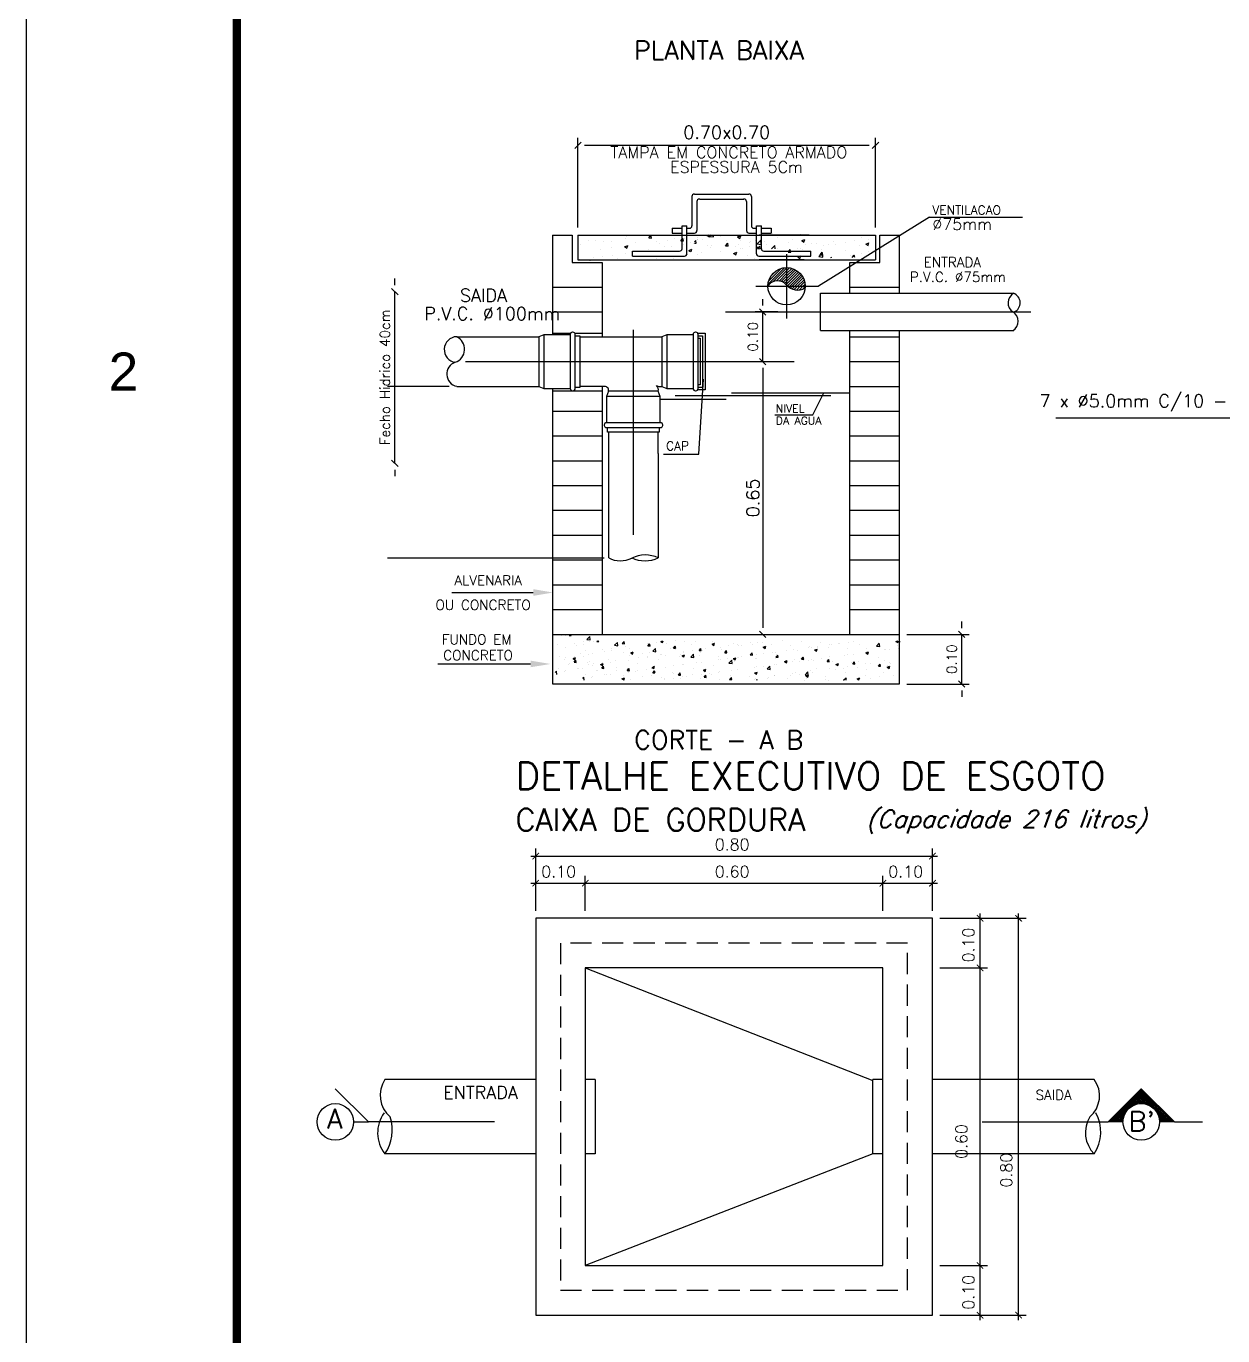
# Model space of a CAD drawing. Header units: millimetres. Extents: x 5512 to 5596, y 903 to 1082.
# Drawn here: x 5511.85 to 5526.05, y 936.43 to 951.96 of the extents above; entities that cross this region are included whole.
import ezdxf
from ezdxf.enums import TextEntityAlignment as Align

# ---------------------------------------------------------------- set-up
doc = ezdxf.new("R2010")
doc.units = ezdxf.units.MM
doc.linetypes.add('CENTER2', pattern=[28.575, 19.05, -3.175, 3.175, -3.175])
doc.linetypes.add('HIDDEN', pattern=[0.375, 0.25, -0.125])
for name, color, linetype in [('A-LAYOUT', 7, 'Continuous'), ('DETALLHES_CAIXAS', 6, 'Continuous'), ("PRANCHA - PROJETU'S", 7, 'Continuous'), ('TXT_1', 2, 'Continuous'), ('TXT_2', 6, 'Continuous')]:
    doc.layers.add(name, color=color, linetype=linetype)
doc.styles.add('ADITIVOCAD', font='ROMANS.shx')
doc.styles.add('ARIAL', font='arial.ttf', dxfattribs={"height": 2})
doc.styles.add('ROMANS', font='romans__.ttf', dxfattribs={"height": 0.1})

# ---------------------------------------------------------------- blocks, each defined once
blk = doc.blocks.new('ADFSGASDFG')
at = {"layer": "PRANCHA - PROJETU'S", "color": 1}
blk.add_line((276.578, 107.346), (276.578, 47.946), dxfattribs=at)
at = {"layer": "PRANCHA - PROJETU'S", "color": 4, "const_width": 0.1}
blk.add_lwpolyline([(279.078, 106.346), (359.678, 106.346), (359.678, 48.946), (279.078, 48.946)], close=True, dxfattribs=at)
at = {"layer": "PRANCHA - PROJETU'S", "color": 50, "linetype": 'Continuous', "style": 'ARIAL'}
blk.add_text('2', height=0.45, dxfattribs=at).set_placement((277.732, 92.496), align=Align.MIDDLE)
blk = doc.blocks.new('*X414')
at = {"color": 0}
for p, q in [((189.809, 137.783), (190.139, 138.114)), ((189.823, 137.85), (190.072, 138.1)), ((189.912, 137.834), (190.181, 138.103)), ((190.181, 138.103), (190.194, 138.116)), ((190.181, 138.05), (190.242, 138.111)), ((190.181, 137.997), (190.286, 138.101)), ((190.181, 137.944), (190.325, 138.087)), ((189.872, 137.952), (189.97, 138.051)), ((189.98, 137.849), (190.181, 138.05)), ((190.031, 137.847), (190.181, 137.997)), ((190.074, 137.837), (190.181, 137.944)), ((190.112, 137.821), (190.181, 137.891)), ((190.144, 137.801), (190.181, 137.838)), ((190.181, 137.891), (190.361, 138.07)), ((190.181, 137.838), (190.394, 138.05)), ((190.181, 137.785), (190.424, 138.027)), ((190.198, 137.749), (190.451, 138.001)), ((190.244, 137.741), (190.476, 137.973)), ((190.297, 137.741), (190.498, 137.942)), ((190.35, 137.741), (190.517, 137.908)), ((190.403, 137.741), (190.533, 137.871)), ((190.456, 137.741), (190.545, 137.831)), ((190.173, 137.776), (190.181, 137.785)), ((190.227, 137.724), (190.244, 137.741)), ((190.259, 137.703), (190.297, 137.741)), ((190.295, 137.686), (190.35, 137.741)), ((190.335, 137.673), (190.403, 137.741)), ((190.38, 137.665), (190.456, 137.741)), ((190.433, 137.665), (190.509, 137.741)), ((190.5, 137.679), (190.556, 137.735)), ((190.509, 137.741), (190.554, 137.786))]:
    blk.add_line(p, q, dxfattribs=at)
blk = doc.blocks.new('*X412')
at = {"color": 0}
for p, q in [((101.59, 65.457), (101.923, 65.79)), ((101.608, 65.457), (101.932, 65.781)), ((101.626, 65.457), (101.941, 65.772)), ((101.643, 65.457), (101.95, 65.763)), ((101.661, 65.457), (101.958, 65.755)), ((101.847, 65.626), (101.967, 65.746)), ((101.993, 65.627), (101.875, 65.745)), ((102.035, 65.602), (101.884, 65.754)), ((102.198, 65.457), (101.893, 65.762)), ((102.216, 65.457), (101.901, 65.771)), ((102.233, 65.457), (101.91, 65.78)), ((102.251, 65.457), (101.919, 65.789)), ((101.78, 65.575), (101.742, 65.612)), ((101.788, 65.584), (101.751, 65.621)), ((101.797, 65.593), (101.76, 65.63)), ((101.807, 65.601), (101.769, 65.639)), ((101.817, 65.609), (101.778, 65.648)), ((101.827, 65.615), (101.787, 65.656)), ((101.839, 65.622), (101.795, 65.665)), ((101.851, 65.627), (101.804, 65.674)), ((101.864, 65.632), (101.813, 65.683)), ((101.878, 65.636), (101.822, 65.692)), ((101.892, 65.639), (101.831, 65.701)), ((101.908, 65.641), (101.84, 65.709)), ((101.925, 65.641), (101.848, 65.718)), ((101.944, 65.64), (101.857, 65.727)), ((101.966, 65.636), (101.866, 65.736)), ((101.874, 65.635), (101.976, 65.737)), ((101.897, 65.64), (101.985, 65.728)), ((101.916, 65.641), (101.994, 65.719)), ((101.933, 65.641), (102.003, 65.71)), ((101.949, 65.639), (102.011, 65.702)), ((101.964, 65.636), (102.02, 65.693)), ((101.978, 65.633), (102.029, 65.684)), ((101.991, 65.628), (102.038, 65.675)), ((102.003, 65.622), (102.047, 65.666)), ((102.015, 65.616), (102.056, 65.657)), ((102.025, 65.609), (102.065, 65.649)), ((102.036, 65.602), (102.073, 65.64)), ((102.045, 65.594), (102.082, 65.631)), ((102.054, 65.585), (102.091, 65.622)), ((102.062, 65.576), (102.1, 65.613)), ((101.632, 65.457), (101.61, 65.48)), ((101.65, 65.457), (101.619, 65.488)), ((101.668, 65.457), (101.627, 65.497)), ((101.685, 65.457), (101.636, 65.506)), ((101.703, 65.457), (101.645, 65.515)), ((101.721, 65.457), (101.654, 65.524)), ((101.737, 65.458), (101.663, 65.533)), ((101.738, 65.475), (101.672, 65.541)), ((101.679, 65.457), (101.753, 65.531)), ((101.74, 65.49), (101.68, 65.55)), ((101.744, 65.505), (101.689, 65.559)), ((101.696, 65.457), (101.744, 65.504)), ((101.748, 65.518), (101.698, 65.568)), ((101.753, 65.531), (101.707, 65.577)), ((101.714, 65.457), (101.739, 65.482)), ((101.759, 65.543), (101.716, 65.586)), ((101.765, 65.554), (101.725, 65.594)), ((101.772, 65.565), (101.733, 65.603)), ((102.18, 65.457), (102.067, 65.571)), ((102.07, 65.566), (102.109, 65.604)), ((102.077, 65.555), (102.118, 65.595)), ((102.084, 65.544), (102.126, 65.587)), ((102.09, 65.532), (102.135, 65.578)), ((102.163, 65.457), (102.092, 65.528)), ((102.095, 65.52), (102.144, 65.569)), ((102.099, 65.506), (102.153, 65.56)), ((102.145, 65.457), (102.1, 65.502)), ((102.102, 65.492), (102.162, 65.551)), ((102.127, 65.457), (102.104, 65.48)), ((102.105, 65.477), (102.171, 65.542)), ((102.106, 65.46), (102.179, 65.534)), ((102.121, 65.457), (102.188, 65.525)), ((102.138, 65.457), (102.197, 65.516)), ((102.156, 65.457), (102.206, 65.507)), ((102.174, 65.457), (102.215, 65.498)), ((102.191, 65.457), (102.224, 65.489)), ((102.209, 65.457), (102.232, 65.481)), ((101.597, 65.457), (101.592, 65.462)), ((101.615, 65.457), (101.601, 65.471)), ((101.732, 65.457), (101.737, 65.463)), ((102.109, 65.457), (102.106, 65.461)), ((102.227, 65.457), (102.241, 65.472)), ((102.244, 65.457), (102.25, 65.463))]:
    blk.add_line(p, q, dxfattribs=at)

msp = doc.modelspace()

# ---------------------------------------------------------------- linework, layer by layer
at = {"layer": 'A-LAYOUT', "linetype": 'ByBlock'}
for p, q in [((5518.436, 950.59), (5518.359, 950.514)), ((5518.398, 949.575), (5518.398, 950.64)), ((5518.474, 950.552), (5521.85, 950.552)), ((5521.889, 950.514), (5521.965, 950.59)), ((5521.927, 949.575), (5521.927, 950.64)), ((5516.226, 948.893), (5516.226, 948.97)), ((5516.188, 948.855), (5516.264, 948.779)), ((5516.226, 946.78), (5516.226, 948.817)), ((5520.589, 948.652), (5520.589, 948.728)), ((5520.767, 948.575), (5520.501, 948.575)), ((5520.551, 948.614), (5520.628, 948.537)), ((5520.589, 947.987), (5520.589, 948.575)), ((5520.519, 947.987), (5520.678, 947.987)), ((5520.519, 947.987), (5520.678, 947.987)), ((5520.628, 947.949), (5520.551, 948.025)), ((5520.628, 947.949), (5520.551, 948.025)), ((5520.589, 947.911), (5520.589, 944.829)), ((5520.589, 947.911), (5520.589, 947.834)), ((5516.871, 947.693), (5516.138, 947.693)), ((5516.264, 946.742), (5516.188, 946.819)), ((5516.226, 946.704), (5516.226, 946.628)), ((5518.71, 945.657), (5516.138, 945.657)), ((5520.551, 944.79), (5520.628, 944.714)), ((5522.911, 944.789), (5522.987, 944.713)), ((5522.949, 944.827), (5522.949, 944.904)), ((5520.581, 944.752), (5520.678, 944.752)), ((5522.298, 944.751), (5523.037, 944.751)), ((5522.949, 944.163), (5522.949, 944.751)), ((5522.298, 944.163), (5523.037, 944.163)), ((5522.987, 944.124), (5522.911, 944.201)), ((5522.949, 944.086), (5522.949, 944.01)), ((5517.897, 941.473), (5517.897, 942.211)), ((5522.603, 941.473), (5522.603, 942.211)), ((5517.838, 942.123), (5522.661, 942.123)), ((5517.897, 941.473), (5517.897, 941.889)), ((5518.485, 941.473), (5518.485, 941.889)), ((5518.485, 941.473), (5518.485, 941.889)), ((5522.014, 941.473), (5522.014, 941.889)), ((5522.014, 941.473), (5522.014, 941.889)), ((5522.603, 941.473), (5522.603, 941.889)), ((5517.838, 941.801), (5518.544, 941.801)), ((5518.426, 941.801), (5522.073, 941.801)), ((5521.956, 941.801), (5522.661, 941.801)), ((5522.691, 941.385), (5523.255, 941.385)), ((5522.691, 941.385), (5523.713, 941.385)), ((5523.167, 940.738), (5523.167, 941.444)), ((5523.624, 936.621), (5523.624, 941.444)), ((5522.691, 940.797), (5523.255, 940.797)), ((5522.691, 940.797), (5523.255, 940.797)), ((5523.167, 937.209), (5523.167, 940.856)), ((5523.167, 936.621), (5523.167, 937.327)), ((5522.691, 937.268), (5523.255, 937.268)), ((5522.691, 937.268), (5523.255, 937.268)), ((5522.691, 936.68), (5523.255, 936.68)), ((5522.691, 936.68), (5523.713, 936.68))]:
    msp.add_line(p, q, dxfattribs=at)
at = {"layer": 'A-LAYOUT'}
for p, q in [((5519.75, 949.944), (5519.75, 949.597)), ((5519.779, 949.973), (5520.426, 949.973)), ((5519.838, 949.914), (5520.367, 949.914)), ((5520.456, 949.944), (5520.456, 949.597)), ((5519.809, 949.885), (5519.809, 949.539)), ((5520.397, 949.885), (5520.397, 949.539)), ((5519.632, 949.597), (5519.691, 949.597)), ((5519.632, 949.325), (5519.632, 949.597)), ((5519.691, 949.266), (5519.691, 949.597)), ((5520.514, 949.597), (5520.573, 949.597)), ((5520.514, 949.266), (5520.514, 949.597)), ((5520.573, 949.325), (5520.573, 949.597)), ((5522.568, 949.699), (5521.25, 948.88)), ((5522.568, 949.699), (5523.67, 949.699)), ((5518.47, 949.483), (5518.47, 949.483)), ((5518.889, 949.484), (5518.889, 949.484)), ((5518.915, 949.479), (5518.915, 949.479)), ((5518.963, 949.449), (5518.963, 949.449)), ((5518.972, 949.475), (5518.972, 949.475)), ((5519.237, 949.453), (5519.263, 949.484)), ((5519.237, 949.453), (5519.269, 949.451)), ((5519.255, 949.463), (5519.255, 949.463)), ((5519.269, 949.451), (5519.263, 949.484)), ((5519.515, 949.568), (5519.632, 949.568)), ((5519.515, 949.568), (5519.515, 949.509)), ((5519.515, 949.509), (5519.632, 949.509)), ((5519.538, 949.451), (5519.538, 949.451)), ((5519.617, 949.42), (5519.643, 949.451)), ((5519.649, 949.417), (5519.643, 949.451)), ((5519.666, 949.449), (5519.666, 949.449)), ((5519.691, 949.568), (5519.72, 949.568)), ((5519.691, 949.509), (5519.779, 949.509)), ((5519.815, 949.459), (5519.815, 949.459)), ((5519.82, 949.439), (5519.82, 949.439)), ((5519.928, 949.483), (5519.948, 949.49)), ((5519.928, 949.483), (5519.954, 949.465)), ((5519.954, 949.465), (5519.963, 949.49)), ((5519.959, 949.471), (5519.977, 949.49)), ((5519.959, 949.471), (5520.006, 949.464)), ((5520.006, 949.464), (5520.003, 949.49)), ((5520.089, 949.467), (5520.089, 949.467)), ((5520.291, 949.465), (5520.328, 949.479)), ((5520.291, 949.465), (5520.317, 949.447)), ((5520.317, 949.447), (5520.328, 949.479)), ((5520.426, 949.509), (5520.514, 949.509)), ((5520.485, 949.568), (5520.514, 949.568)), ((5521.139, 949.487), (5520.547, 949.487)), ((5520.569, 949.491), (5520.569, 949.491)), ((5520.573, 949.568), (5520.691, 949.568)), ((5520.573, 949.509), (5520.691, 949.509)), ((5520.691, 949.568), (5520.691, 949.509)), ((5520.702, 949.509), (5520.702, 949.509)), ((5520.766, 949.46), (5520.766, 949.46)), ((5521.041, 949.499), (5521.041, 949.499)), ((5521.052, 949.422), (5521.089, 949.436)), ((5521.078, 949.404), (5521.089, 949.436)), ((5521.248, 949.486), (5521.248, 949.486)), ((5521.765, 949.458), (5521.765, 949.458)), ((5518.424, 949.377), (5518.424, 949.377)), ((5518.519, 949.428), (5518.519, 949.428)), ((5518.606, 949.426), (5518.606, 949.426)), ((5518.665, 949.318), (5518.665, 949.318)), ((5518.695, 949.415), (5518.695, 949.415)), ((5518.798, 949.335), (5518.798, 949.335)), ((5518.801, 949.416), (5518.801, 949.416)), ((5518.951, 949.348), (5518.988, 949.362)), ((5518.951, 949.348), (5518.977, 949.33)), ((5518.977, 949.33), (5518.988, 949.362)), ((5518.998, 949.362), (5518.998, 949.362)), ((5519.044, 949.236), (5519.044, 949.295)), ((5519.044, 949.295), (5519.603, 949.295)), ((5519.084, 949.404), (5519.084, 949.404)), ((5519.117, 949.294), (5519.117, 949.294)), ((5519.231, 949.312), (5519.231, 949.312)), ((5519.333, 949.406), (5519.333, 949.406)), ((5519.367, 949.392), (5519.367, 949.392)), ((5519.426, 949.347), (5519.426, 949.347)), ((5519.465, 949.423), (5519.465, 949.423)), ((5519.503, 949.349), (5519.503, 949.349)), ((5519.617, 949.42), (5519.649, 949.417)), ((5519.649, 949.38), (5519.649, 949.38)), ((5519.712, 949.305), (5519.749, 949.32)), ((5519.712, 949.305), (5519.732, 949.292)), ((5519.735, 949.4), (5519.735, 949.4)), ((5519.739, 949.292), (5519.749, 949.32)), ((5519.771, 949.383), (5519.771, 949.383)), ((5519.781, 949.408), (5519.794, 949.424)), ((5519.781, 949.392), (5519.8, 949.391)), ((5519.8, 949.391), (5519.794, 949.424)), ((5519.817, 949.429), (5519.817, 949.429)), ((5519.861, 949.285), (5519.861, 949.285)), ((5519.875, 949.434), (5519.875, 949.434)), ((5519.932, 949.368), (5519.932, 949.368)), ((5519.965, 949.335), (5519.965, 949.335)), ((5519.986, 949.363), (5519.986, 949.363)), ((5520.083, 949.29), (5520.083, 949.29)), ((5520.148, 949.36), (5520.174, 949.391)), ((5520.148, 949.36), (5520.18, 949.358)), ((5520.157, 949.422), (5520.157, 949.422)), ((5520.18, 949.357), (5520.174, 949.391)), ((5520.244, 949.269), (5520.281, 949.284)), ((5520.269, 949.351), (5520.269, 949.351)), ((5520.27, 949.252), (5520.281, 949.284)), ((5520.3, 949.379), (5520.3, 949.379)), ((5520.322, 949.327), (5520.322, 949.327)), ((5520.324, 949.422), (5520.324, 949.422)), ((5520.35, 949.324), (5520.35, 949.324)), ((5520.432, 949.396), (5520.432, 949.396)), ((5520.436, 949.351), (5520.436, 949.351)), ((5520.44, 949.41), (5520.44, 949.41)), ((5520.499, 949.426), (5520.499, 949.426)), ((5520.513, 949.323), (5520.535, 949.349)), ((5520.524, 949.383), (5520.565, 949.426)), ((5520.524, 949.383), (5520.571, 949.376)), ((5520.528, 949.327), (5520.553, 949.357)), ((5520.528, 949.327), (5520.56, 949.324)), ((5520.54, 949.323), (5520.535, 949.349)), ((5520.551, 949.339), (5520.551, 949.339)), ((5520.56, 949.324), (5520.554, 949.357)), ((5520.571, 949.376), (5520.565, 949.426)), ((5520.603, 949.295), (5521.161, 949.295)), ((5520.607, 949.41), (5520.607, 949.41)), ((5520.63, 949.38), (5520.63, 949.38)), ((5520.693, 949.323), (5520.732, 949.363)), ((5520.719, 949.339), (5520.719, 949.339)), ((5520.737, 949.323), (5520.732, 949.363)), ((5520.763, 949.326), (5520.763, 949.326)), ((5520.889, 949.399), (5520.889, 949.399)), ((5520.889, 949.285), (5520.915, 949.315)), ((5520.889, 949.285), (5520.921, 949.282)), ((5520.921, 949.282), (5520.915, 949.315)), ((5520.939, 949.433), (5520.939, 949.433)), ((5521.001, 949.327), (5521.001, 949.327)), ((5521.035, 949.323), (5521.035, 949.323)), ((5521.052, 949.422), (5521.078, 949.404)), ((5521.066, 949.316), (5521.066, 949.316)), ((5521.097, 949.37), (5521.097, 949.37)), ((5521.161, 949.236), (5521.161, 949.295)), ((5521.172, 949.387), (5521.172, 949.387)), ((5521.23, 949.388), (5521.23, 949.388)), ((5521.269, 949.252), (5521.295, 949.282)), ((5521.284, 949.315), (5521.284, 949.315)), ((5521.301, 949.249), (5521.295, 949.282)), ((5521.306, 949.36), (5521.306, 949.36)), ((5521.375, 949.369), (5521.375, 949.369)), ((5521.43, 949.414), (5521.43, 949.414)), ((5521.455, 949.375), (5521.455, 949.375)), ((5521.566, 949.304), (5521.566, 949.304)), ((5521.574, 949.394), (5521.574, 949.394)), ((5521.683, 949.422), (5521.683, 949.422)), ((5521.737, 949.363), (5521.737, 949.363)), ((5521.812, 949.38), (5521.849, 949.394)), ((5521.812, 949.38), (5521.839, 949.362)), ((5521.839, 949.362), (5521.849, 949.394)), ((5521.849, 949.434), (5521.849, 949.434)), ((5521.849, 949.292), (5521.849, 949.292)), ((5518.417, 949.201), (5518.417, 949.201)), ((5518.539, 949.19), (5518.543, 949.191)), ((5518.543, 949.19), (5518.543, 949.191)), ((5518.585, 949.218), (5518.585, 949.218)), ((5518.689, 949.238), (5518.689, 949.238)), ((5518.809, 949.241), (5518.809, 949.241)), ((5518.867, 949.206), (5518.867, 949.206)), ((5518.956, 949.272), (5518.956, 949.272)), ((5519.044, 949.236), (5519.662, 949.236)), ((5519.15, 949.194), (5519.15, 949.194)), ((5519.193, 949.197), (5519.193, 949.197)), ((5519.326, 949.214), (5519.326, 949.214)), ((5519.526, 949.241), (5519.526, 949.241)), ((5519.536, 949.213), (5519.536, 949.213)), ((5519.811, 949.253), (5519.811, 949.253)), ((5520.102, 949.196), (5520.102, 949.196)), ((5520.244, 949.269), (5520.27, 949.252)), ((5520.411, 949.249), (5520.411, 949.249)), ((5520.494, 949.214), (5520.494, 949.214)), ((5520.544, 949.236), (5521.161, 949.236)), ((5521.08, 949.193), (5520.547, 949.193)), ((5520.89, 949.225), (5520.89, 949.225)), ((5521.005, 949.227), (5521.037, 949.24)), ((5521.005, 949.227), (5521.031, 949.209)), ((5521.031, 949.209), (5521.041, 949.24)), ((5521.255, 949.233), (5521.297, 949.276)), ((5521.255, 949.233), (5521.303, 949.225)), ((5521.269, 949.252), (5521.301, 949.249)), ((5521.303, 949.225), (5521.297, 949.275)), ((5521.398, 949.221), (5521.405, 949.223)), ((5521.404, 949.221), (5521.405, 949.223)), ((5521.625, 949.249), (5521.625, 949.249)), ((5521.65, 949.221), (5521.674, 949.249)), ((5521.68, 949.221), (5521.674, 949.249)), ((5521.758, 949.267), (5521.758, 949.267)), ((5521.842, 949.258), (5521.842, 949.258)), ((5521.273, 948.796), (5523.567, 948.796)), ((5521.273, 948.355), (5521.273, 948.796)), ((5521.273, 948.355), (5523.567, 948.355)), ((5517.994, 948.305), (5517.994, 947.669)), ((5518.095, 948.325), (5518.312, 948.325)), ((5519.452, 948.305), (5519.452, 947.669)), ((5519.831, 946.89), (5519.885, 947.777)), ((5519.373, 947.574), (5518.738, 947.574)), ((5519.549, 947.583), (5521.398, 947.583)), ((5520.22, 947.615), (5521.624, 947.615)), ((5521.183, 947.357), (5521.314, 947.615)), ((5519.373, 947.54), (5520.154, 947.54)), ((5520.731, 947.357), (5521.183, 947.357)), ((5524.067, 947.32), (5526.675, 947.32)), ((5518.761, 947.151), (5518.761, 945.658)), ((5519.35, 946.897), (5519.35, 947.151)), ((5519.35, 946.897), (5519.35, 945.658)), ((5519.412, 946.89), (5519.831, 946.89)), ((5516.903, 945.248), (5517.868, 945.248)), ((5518.155, 944.626), (5518.155, 944.626)), ((5518.202, 944.739), (5518.202, 944.739)), ((5518.252, 944.739), (5518.252, 944.739)), ((5518.292, 944.739), (5518.3, 944.749)), ((5518.292, 944.739), (5518.318, 944.737)), ((5518.318, 944.737), (5518.316, 944.749)), ((5518.362, 944.648), (5518.362, 944.648)), ((5518.464, 944.628), (5518.464, 944.628)), ((5518.468, 944.662), (5518.468, 944.662)), ((5518.504, 944.693), (5518.537, 944.728)), ((5518.504, 944.693), (5518.542, 944.687)), ((5518.529, 944.668), (5518.529, 944.668)), ((5518.542, 944.687), (5518.537, 944.728)), ((5518.58, 944.668), (5518.58, 944.668)), ((5518.62, 944.668), (5518.628, 944.677)), ((5518.62, 944.668), (5518.645, 944.666)), ((5518.645, 944.666), (5518.643, 944.677)), ((5518.832, 944.622), (5518.865, 944.656)), ((5518.832, 944.622), (5518.869, 944.616)), ((5518.869, 944.616), (5518.865, 944.656)), ((5518.924, 944.642), (5518.944, 944.666)), ((5518.924, 944.642), (5518.949, 944.639)), ((5518.949, 944.639), (5518.944, 944.666)), ((5519.224, 944.647), (5519.224, 944.647)), ((5519.227, 944.615), (5519.248, 944.639)), ((5519.253, 944.613), (5519.248, 944.639)), ((5519.33, 944.661), (5519.33, 944.661)), ((5519.379, 944.668), (5519.402, 944.677)), ((5519.379, 944.668), (5519.4, 944.654)), ((5519.4, 944.654), (5519.408, 944.677)), ((5519.443, 944.646), (5519.443, 944.646)), ((5519.56, 944.676), (5519.56, 944.676)), ((5519.657, 944.673), (5519.657, 944.673)), ((5519.746, 944.627), (5519.746, 944.627)), ((5519.786, 944.666), (5519.786, 944.666)), ((5519.988, 944.635), (5520.017, 944.646)), ((5519.988, 944.635), (5520.009, 944.62)), ((5519.993, 944.669), (5519.993, 944.669)), ((5520.009, 944.62), (5520.017, 944.646)), ((5520.012, 944.656), (5520.012, 944.656)), ((5520.18, 944.62), (5520.18, 944.62)), ((5520.238, 944.647), (5520.238, 944.647)), ((5520.286, 944.634), (5520.286, 944.634)), ((5520.303, 944.621), (5520.303, 944.621)), ((5520.446, 944.655), (5520.446, 944.655)), ((5520.464, 944.637), (5520.464, 944.637)), ((5520.523, 944.652), (5520.523, 944.652)), ((5520.589, 944.661), (5520.589, 944.661)), ((5520.69, 944.628), (5520.69, 944.628)), ((5520.827, 944.675), (5520.827, 944.675)), ((5521.053, 944.666), (5521.053, 944.666)), ((5521.279, 944.656), (5521.279, 944.656)), ((5521.387, 944.63), (5521.387, 944.63)), ((5521.403, 944.629), (5521.403, 944.629)), ((5521.491, 944.64), (5521.491, 944.64)), ((5521.505, 944.646), (5521.505, 944.646)), ((5521.601, 944.657), (5521.601, 944.657)), ((5521.67, 944.664), (5521.67, 944.664)), ((5521.732, 944.637), (5521.732, 944.637)), ((5521.939, 944.614), (5521.972, 944.648)), ((5521.958, 944.627), (5521.958, 944.627)), ((5521.977, 944.608), (5521.972, 944.648)), ((5522.169, 944.669), (5522.19, 944.677)), ((5522.169, 944.669), (5522.19, 944.655)), ((5522.19, 944.655), (5522.198, 944.677)), ((5522.206, 944.668), (5522.214, 944.677)), ((5522.206, 944.668), (5522.218, 944.667)), ((5518.184, 944.486), (5518.184, 944.486)), ((5518.247, 944.598), (5518.247, 944.598)), ((5518.251, 944.481), (5518.251, 944.481)), ((5518.34, 944.466), (5518.37, 944.478)), ((5518.34, 944.466), (5518.361, 944.452)), ((5518.357, 944.495), (5518.357, 944.495)), ((5518.361, 944.452), (5518.37, 944.478)), ((5518.381, 944.617), (5518.381, 944.617)), ((5518.431, 944.528), (5518.431, 944.528)), ((5518.459, 944.487), (5518.459, 944.487)), ((5518.482, 944.555), (5518.482, 944.555)), ((5518.517, 944.516), (5518.517, 944.516)), ((5518.574, 944.527), (5518.574, 944.527)), ((5518.69, 944.577), (5518.69, 944.577)), ((5518.708, 944.546), (5518.708, 944.546)), ((5518.792, 944.557), (5518.792, 944.557)), ((5518.796, 944.59), (5518.796, 944.59)), ((5518.934, 944.536), (5518.934, 944.536)), ((5518.956, 944.612), (5518.956, 944.612)), ((5519.005, 944.5), (5519.005, 944.5)), ((5519.006, 944.584), (5519.006, 944.584)), ((5519.023, 944.532), (5519.053, 944.543)), ((5519.023, 944.532), (5519.044, 944.518)), ((5519.044, 944.518), (5519.053, 944.543)), ((5519.112, 944.48), (5519.112, 944.48)), ((5519.16, 944.527), (5519.16, 944.527)), ((5519.218, 944.494), (5519.218, 944.494)), ((5519.221, 944.475), (5519.221, 944.475)), ((5519.226, 944.616), (5519.226, 944.616)), ((5519.227, 944.615), (5519.253, 944.613)), ((5519.252, 944.542), (5519.252, 944.542)), ((5519.284, 944.552), (5519.317, 944.586)), ((5519.284, 944.552), (5519.321, 944.546)), ((5519.321, 944.546), (5519.317, 944.586)), ((5519.379, 944.515), (5519.379, 944.515)), ((5519.387, 944.517), (5519.387, 944.517)), ((5519.438, 944.505), (5519.438, 944.505)), ((5519.499, 944.585), (5519.499, 944.585)), ((5519.531, 944.589), (5519.552, 944.613)), ((5519.531, 944.589), (5519.556, 944.586)), ((5519.557, 944.586), (5519.552, 944.613)), ((5519.601, 944.492), (5519.601, 944.492)), ((5519.613, 944.508), (5519.613, 944.508)), ((5519.632, 944.498), (5519.661, 944.509)), ((5519.632, 944.498), (5519.653, 944.484)), ((5519.646, 944.55), (5519.646, 944.55)), ((5519.652, 944.532), (5519.652, 944.532)), ((5519.653, 944.484), (5519.661, 944.509)), ((5519.736, 944.482), (5519.769, 944.516)), ((5519.736, 944.482), (5519.773, 944.476)), ((5519.752, 944.564), (5519.752, 944.564)), ((5519.773, 944.476), (5519.769, 944.516)), ((5519.835, 944.562), (5519.855, 944.586)), ((5519.835, 944.562), (5519.86, 944.56)), ((5519.839, 944.498), (5519.839, 944.498)), ((5519.848, 944.534), (5519.848, 944.534)), ((5519.86, 944.56), (5519.855, 944.586)), ((5519.872, 944.564), (5519.872, 944.564)), ((5519.913, 944.585), (5519.913, 944.585)), ((5520.065, 944.488), (5520.065, 944.488)), ((5520.089, 944.593), (5520.089, 944.593)), ((5520.095, 944.576), (5520.095, 944.576)), ((5520.139, 944.535), (5520.159, 944.56)), ((5520.139, 944.535), (5520.164, 944.533)), ((5520.164, 944.533), (5520.159, 944.56)), ((5520.175, 944.467), (5520.175, 944.467)), ((5520.24, 944.464), (5520.27, 944.475)), ((5520.261, 944.45), (5520.27, 944.475)), ((5520.291, 944.479), (5520.291, 944.479)), ((5520.298, 944.48), (5520.298, 944.48)), ((5520.335, 944.488), (5520.335, 944.488)), ((5520.342, 944.619), (5520.342, 944.619)), ((5520.442, 944.509), (5520.463, 944.533)), ((5520.442, 944.509), (5520.468, 944.507)), ((5520.468, 944.507), (5520.463, 944.533)), ((5520.504, 944.47), (5520.504, 944.47)), ((5520.517, 944.469), (5520.517, 944.469)), ((5520.518, 944.511), (5520.518, 944.511)), ((5520.596, 944.601), (5520.626, 944.612)), ((5520.596, 944.601), (5520.617, 944.586)), ((5520.602, 944.524), (5520.602, 944.524)), ((5520.617, 944.586), (5520.626, 944.612)), ((5520.708, 944.538), (5520.708, 944.538)), ((5520.735, 944.541), (5520.735, 944.541)), ((5520.746, 944.482), (5520.767, 944.507)), ((5520.746, 944.482), (5520.771, 944.48)), ((5520.751, 944.513), (5520.751, 944.513)), ((5520.772, 944.48), (5520.767, 944.506)), ((5520.869, 944.559), (5520.869, 944.559)), ((5520.917, 944.618), (5520.917, 944.618)), ((5520.949, 944.568), (5520.949, 944.568)), ((5520.998, 944.555), (5520.998, 944.555)), ((5521.05, 944.456), (5521.07, 944.48)), ((5521.075, 944.453), (5521.07, 944.48)), ((5521.136, 944.594), (5521.136, 944.594)), ((5521.143, 944.609), (5521.143, 944.609)), ((5521.169, 944.6), (5521.169, 944.6)), ((5521.205, 944.567), (5521.234, 944.578)), ((5521.205, 944.567), (5521.226, 944.553)), ((5521.226, 944.552), (5521.234, 944.578)), ((5521.242, 944.608), (5521.242, 944.608)), ((5521.244, 944.598), (5521.244, 944.598)), ((5521.369, 944.599), (5521.369, 944.599)), ((5521.382, 944.489), (5521.382, 944.489)), ((5521.559, 944.497), (5521.559, 944.497)), ((5521.595, 944.59), (5521.595, 944.59)), ((5521.596, 944.516), (5521.596, 944.516)), ((5521.665, 944.511), (5521.665, 944.511)), ((5521.813, 944.533), (5521.843, 944.544)), ((5521.813, 944.533), (5521.834, 944.519)), ((5521.815, 944.548), (5521.815, 944.548)), ((5521.821, 944.58), (5521.821, 944.58)), ((5521.825, 944.532), (5521.825, 944.532)), ((5521.834, 944.519), (5521.843, 944.544)), ((5521.939, 944.614), (5521.977, 944.608)), ((5521.968, 944.472), (5521.968, 944.472)), ((5522.033, 944.578), (5522.033, 944.578)), ((5522.047, 944.57), (5522.047, 944.57)), ((5522.093, 944.567), (5522.093, 944.567)), ((5522.184, 944.618), (5522.184, 944.618)), ((5522.199, 944.581), (5522.199, 944.581)), ((5522.215, 944.515), (5522.215, 944.515)), ((5516.736, 944.401), (5517.836, 944.401)), ((5518.126, 944.299), (5518.142, 944.315)), ((5518.14, 944.314), (5518.14, 944.314)), ((5518.146, 944.278), (5518.142, 944.315)), ((5518.162, 944.353), (5518.162, 944.353)), ((5518.237, 944.316), (5518.237, 944.316)), ((5518.242, 944.457), (5518.242, 944.457)), ((5518.246, 944.328), (5518.246, 944.328)), ((5518.286, 944.393), (5518.286, 944.393)), ((5518.299, 944.401), (5518.299, 944.401)), ((5518.351, 944.421), (5518.372, 944.445)), ((5518.351, 944.421), (5518.377, 944.419)), ((5518.377, 944.419), (5518.372, 944.445)), ((5518.388, 944.344), (5518.388, 944.344)), ((5518.406, 944.349), (5518.406, 944.349)), ((5518.454, 944.346), (5518.454, 944.346)), ((5518.512, 944.415), (5518.512, 944.415)), ((5518.525, 944.391), (5518.525, 944.391)), ((5518.533, 944.435), (5518.533, 944.435)), ((5518.569, 944.386), (5518.569, 944.386)), ((5518.578, 944.409), (5518.578, 944.409)), ((5518.613, 944.322), (5518.613, 944.322)), ((5518.626, 944.329), (5518.626, 944.329)), ((5518.667, 944.395), (5518.697, 944.407)), ((5518.667, 944.395), (5518.688, 944.381)), ((5518.679, 944.35), (5518.699, 944.374)), ((5518.679, 944.35), (5518.704, 944.347)), ((5518.684, 944.423), (5518.684, 944.423)), ((5518.688, 944.381), (5518.697, 944.407)), ((5518.704, 944.347), (5518.699, 944.374)), ((5518.759, 944.457), (5518.759, 944.457)), ((5518.787, 944.416), (5518.787, 944.416)), ((5518.845, 944.445), (5518.845, 944.445)), ((5518.852, 944.32), (5518.852, 944.32)), ((5518.86, 944.364), (5518.86, 944.364)), ((5518.982, 944.323), (5519.003, 944.347)), ((5518.982, 944.323), (5519.008, 944.321)), ((5519.001, 944.443), (5519.001, 944.443)), ((5519.001, 944.313), (5519.001, 944.313)), ((5519.008, 944.321), (5519.003, 944.347)), ((5519.078, 944.31), (5519.078, 944.31)), ((5519.107, 944.407), (5519.107, 944.407)), ((5519.107, 944.327), (5519.107, 944.327)), ((5519.215, 944.334), (5519.215, 944.334)), ((5519.267, 944.348), (5519.267, 944.348)), ((5519.276, 944.361), (5519.306, 944.373)), ((5519.276, 944.361), (5519.297, 944.347)), ((5519.286, 944.297), (5519.307, 944.321)), ((5519.297, 944.347), (5519.306, 944.373)), ((5519.312, 944.294), (5519.307, 944.321)), ((5519.354, 944.449), (5519.354, 944.449)), ((5519.433, 944.364), (5519.433, 944.364)), ((5519.535, 944.383), (5519.535, 944.383)), ((5519.641, 944.397), (5519.641, 944.397)), ((5519.647, 944.391), (5519.647, 944.391)), ((5519.763, 944.343), (5519.763, 944.343)), ((5519.801, 944.418), (5519.801, 944.418)), ((5519.867, 944.423), (5519.867, 944.423)), ((5519.885, 944.327), (5519.914, 944.339)), ((5519.885, 944.327), (5519.906, 944.313)), ((5519.906, 944.313), (5519.914, 944.339)), ((5520.01, 944.386), (5520.01, 944.386)), ((5520.069, 944.453), (5520.069, 944.453)), ((5520.079, 944.312), (5520.079, 944.312)), ((5520.084, 944.453), (5520.084, 944.453)), ((5520.188, 944.412), (5520.221, 944.446)), ((5520.188, 944.412), (5520.225, 944.406)), ((5520.225, 944.406), (5520.221, 944.446)), ((5520.224, 944.321), (5520.224, 944.321)), ((5520.24, 944.464), (5520.261, 944.45)), ((5520.257, 944.428), (5520.257, 944.428)), ((5520.293, 944.339), (5520.293, 944.339)), ((5520.491, 944.357), (5520.491, 944.357)), ((5520.513, 944.37), (5520.513, 944.37)), ((5520.597, 944.371), (5520.597, 944.371)), ((5520.64, 944.342), (5520.673, 944.376)), ((5520.64, 944.342), (5520.677, 944.336)), ((5520.677, 944.336), (5520.673, 944.376)), ((5520.73, 944.4), (5520.73, 944.4)), ((5520.743, 944.46), (5520.743, 944.46)), ((5520.757, 944.392), (5520.757, 944.392)), ((5520.849, 944.43), (5520.879, 944.442)), ((5520.849, 944.43), (5520.87, 944.416)), ((5520.87, 944.416), (5520.879, 944.441)), ((5520.944, 944.427), (5520.944, 944.427)), ((5520.969, 944.45), (5520.969, 944.45)), ((5521.025, 944.427), (5521.025, 944.427)), ((5521.05, 944.456), (5521.075, 944.453)), ((5521.131, 944.441), (5521.131, 944.441)), ((5521.159, 944.318), (5521.159, 944.318)), ((5521.164, 944.459), (5521.164, 944.459)), ((5521.195, 944.441), (5521.195, 944.441)), ((5521.227, 944.345), (5521.227, 944.345)), ((5521.291, 944.462), (5521.291, 944.462)), ((5521.354, 944.429), (5521.374, 944.453)), ((5521.354, 944.429), (5521.379, 944.427)), ((5521.379, 944.427), (5521.374, 944.453)), ((5521.376, 944.348), (5521.376, 944.348)), ((5521.421, 944.431), (5521.421, 944.431)), ((5521.447, 944.33), (5521.447, 944.33)), ((5521.458, 944.396), (5521.487, 944.408)), ((5521.458, 944.396), (5521.479, 944.382)), ((5521.474, 944.387), (5521.474, 944.387)), ((5521.479, 944.382), (5521.487, 944.408)), ((5521.553, 944.344), (5521.553, 944.344)), ((5521.59, 944.375), (5521.59, 944.375)), ((5521.647, 944.422), (5521.647, 944.422)), ((5521.657, 944.402), (5521.678, 944.427)), ((5521.657, 944.402), (5521.683, 944.4)), ((5521.683, 944.4), (5521.678, 944.427)), ((5521.714, 944.365), (5521.714, 944.365)), ((5521.721, 944.43), (5521.721, 944.43)), ((5521.81, 944.407), (5521.81, 944.407)), ((5521.822, 944.337), (5521.822, 944.337)), ((5521.873, 944.412), (5521.873, 944.412)), ((5521.961, 944.376), (5521.982, 944.4)), ((5521.961, 944.376), (5521.986, 944.374)), ((5521.981, 944.4), (5521.981, 944.4)), ((5521.987, 944.374), (5521.982, 944.4)), ((5522.028, 944.437), (5522.028, 944.437)), ((5522.066, 944.362), (5522.096, 944.374)), ((5522.066, 944.362), (5522.087, 944.348)), ((5522.069, 944.379), (5522.069, 944.379)), ((5522.087, 944.414), (5522.087, 944.414)), ((5522.087, 944.348), (5522.096, 944.374)), ((5522.099, 944.403), (5522.099, 944.403)), ((5518.454, 944.228), (5518.469, 944.244)), ((5518.467, 944.242), (5518.467, 944.242)), ((5518.473, 944.207), (5518.469, 944.244)), ((5518.489, 944.282), (5518.489, 944.282)), ((5518.564, 944.245), (5518.564, 944.245)), ((5518.573, 944.256), (5518.573, 944.256)), ((5518.715, 944.273), (5518.715, 944.273)), ((5518.733, 944.278), (5518.733, 944.278)), ((5518.782, 944.275), (5518.782, 944.275)), ((5518.92, 944.225), (5518.95, 944.236)), ((5518.92, 944.225), (5518.941, 944.211)), ((5518.941, 944.263), (5518.941, 944.263)), ((5518.941, 944.21), (5518.95, 944.236)), ((5518.995, 944.302), (5518.995, 944.302)), ((5519.022, 944.216), (5519.022, 944.216)), ((5519.167, 944.253), (5519.167, 944.253)), ((5519.269, 944.259), (5519.269, 944.259)), ((5519.286, 944.297), (5519.311, 944.294)), ((5519.304, 944.301), (5519.304, 944.301)), ((5519.393, 944.244), (5519.393, 944.244)), ((5519.423, 944.216), (5519.423, 944.216)), ((5519.428, 944.223), (5519.428, 944.223)), ((5519.516, 944.301), (5519.516, 944.301)), ((5519.529, 944.23), (5519.529, 944.23)), ((5519.53, 944.291), (5519.53, 944.291)), ((5519.59, 944.27), (5519.61, 944.294)), ((5519.59, 944.27), (5519.615, 944.268)), ((5519.615, 944.268), (5519.61, 944.294)), ((5519.619, 944.234), (5519.619, 944.234)), ((5519.642, 944.25), (5519.642, 944.25)), ((5519.69, 944.251), (5519.69, 944.251)), ((5519.756, 944.282), (5519.756, 944.282)), ((5519.846, 944.225), (5519.846, 944.225)), ((5519.862, 944.282), (5519.862, 944.282)), ((5519.894, 944.243), (5519.914, 944.268)), ((5519.894, 944.243), (5519.919, 944.241)), ((5519.919, 944.241), (5519.914, 944.268)), ((5519.957, 944.286), (5519.957, 944.286)), ((5519.982, 944.272), (5519.982, 944.272)), ((5520.063, 944.3), (5520.063, 944.3)), ((5520.072, 944.215), (5520.072, 944.215)), ((5520.197, 944.217), (5520.218, 944.241)), ((5520.197, 944.217), (5520.223, 944.215)), ((5520.208, 944.263), (5520.208, 944.263)), ((5520.223, 944.215), (5520.218, 944.241)), ((5520.434, 944.253), (5520.434, 944.253)), ((5520.486, 944.218), (5520.486, 944.218)), ((5520.493, 944.294), (5520.523, 944.305)), ((5520.493, 944.294), (5520.514, 944.279)), ((5520.508, 944.229), (5520.508, 944.229)), ((5520.514, 944.279), (5520.523, 944.305)), ((5520.515, 944.207), (5520.522, 944.215)), ((5520.523, 944.207), (5520.522, 944.215)), ((5520.646, 944.225), (5520.646, 944.225)), ((5520.661, 944.243), (5520.661, 944.243)), ((5520.725, 944.259), (5520.725, 944.259)), ((5520.733, 944.26), (5520.733, 944.26)), ((5520.887, 944.234), (5520.887, 944.234)), ((5520.914, 944.26), (5520.914, 944.26)), ((5520.939, 944.286), (5520.939, 944.286)), ((5520.98, 944.303), (5520.98, 944.303)), ((5521.02, 944.274), (5521.02, 944.274)), ((5521.082, 944.21), (5521.082, 944.21)), ((5521.092, 944.272), (5521.125, 944.306)), ((5521.092, 944.272), (5521.129, 944.266)), ((5521.102, 944.26), (5521.131, 944.271)), ((5521.102, 944.26), (5521.123, 944.245)), ((5521.113, 944.224), (5521.113, 944.224)), ((5521.123, 944.245), (5521.131, 944.271)), ((5521.129, 944.266), (5521.125, 944.306)), ((5521.18, 944.295), (5521.18, 944.295)), ((5521.328, 944.252), (5521.328, 944.252)), ((5521.339, 944.215), (5521.339, 944.215)), ((5521.371, 944.207), (5521.371, 944.207)), ((5521.549, 944.207), (5521.577, 944.236)), ((5521.575, 944.294), (5521.575, 944.294)), ((5521.58, 944.207), (5521.577, 944.236)), ((5521.585, 944.234), (5521.585, 944.234)), ((5521.71, 944.226), (5521.74, 944.237)), ((5521.71, 944.226), (5521.731, 944.211)), ((5521.731, 944.211), (5521.74, 944.237)), ((5521.805, 944.266), (5521.805, 944.266)), ((5521.87, 944.233), (5521.87, 944.233)), ((5521.976, 944.247), (5521.976, 944.247)), ((5522.023, 944.296), (5522.023, 944.296)), ((5522.136, 944.268), (5522.136, 944.268)), ((5518.485, 940.797), (5521.897, 939.461)), ((5517.897, 939.473), (5516.107, 939.473)), ((5518.603, 939.473), (5518.485, 939.473)), ((5518.603, 939.473), (5518.603, 938.591)), ((5521.897, 938.591), (5521.897, 939.473)), ((5522.014, 939.473), (5521.897, 939.473)), ((5524.522, 939.473), (5522.603, 939.473)), ((5517.897, 938.591), (5516.107, 938.591)), ((5521.897, 938.592), (5518.485, 937.268)), ((5518.603, 938.591), (5518.485, 938.591)), ((5522.014, 938.591), (5521.897, 938.591)), ((5524.522, 938.591), (5522.603, 938.591))]:
    msp.add_line(p, q, dxfattribs=at)
at = {"layer": 'A-LAYOUT', "linetype": 'CENTER2'}
for p, q in [((5520.872, 949.262), (5520.872, 948.498)), ((5520.507, 948.88), (5521.25, 948.88)), ((5520.147, 948.575), (5523.771, 948.575)), ((5519.056, 945.931), (5519.056, 948.364)), ((5517.065, 947.987), (5520.961, 947.987))]:
    msp.add_line(p, q, dxfattribs=at)
at = {"layer": 'A-LAYOUT', "linetype": 'HIDDEN'}
for p, q in [((5518.191, 941.091), (5518.191, 936.974)), ((5522.308, 941.091), (5518.191, 941.091)), ((5522.308, 936.974), (5522.308, 941.091)), ((5518.191, 936.974), (5522.308, 936.974))]:
    msp.add_line(p, q, dxfattribs=at)
at = {"layer": 'A-LAYOUT'}
for points in [[(5516.96, 948.281), (5517.935, 948.281)], [(5518.306, 948.305), (5517.994, 948.305), (5517.935, 948.281), (5517.935, 947.693), (5517.994, 947.669), (5518.306, 947.669)], [(5518.365, 948.293), (5518.418, 948.293), (5518.418, 947.681), (5518.365, 947.681)], [(5518.418, 948.281), (5519.393, 948.281)], [(5519.764, 948.305), (5519.452, 948.305), (5519.393, 948.281), (5519.393, 947.693), (5519.452, 947.669), (5519.764, 947.669)], [(5519.823, 948.322), (5519.905, 948.322), (5519.905, 947.652), (5519.823, 947.652)], [(5519.823, 948.293), (5519.876, 948.293), (5519.876, 947.681), (5519.823, 947.681)], [(5519.823, 948.264), (5519.846, 948.264), (5519.846, 947.711), (5519.823, 947.711)], [(5516.96, 947.693), (5517.935, 947.693)], [(5519.373, 947.262), (5519.373, 947.574), (5519.35, 947.634), (5518.761, 947.634), (5518.738, 947.574), (5518.738, 947.262)], [(5519.361, 947.203), (5519.361, 947.151), (5518.75, 947.151), (5518.75, 947.203)]]:
    msp.add_lwpolyline(points, dxfattribs=at)
for points in [[(5518.332, 947.641), (5518.338, 947.641, 0.414214), (5518.365, 947.668), (5518.365, 948.308, 0.414214), (5518.338, 948.335), (5518.332, 948.335, 0.414214), (5518.306, 948.308), (5518.306, 947.668, 0.414214)], [(5519.79, 947.641), (5519.796, 947.641, 0.414214), (5519.823, 947.668), (5519.823, 948.308, 0.414214), (5519.796, 948.335), (5519.79, 948.335, 0.414214), (5519.764, 948.308), (5519.764, 947.668, 0.414214)], [(5518.71, 947.236), (5518.71, 947.23, 0.414214), (5518.736, 947.203), (5519.377, 947.203, 0.414214), (5519.403, 947.23), (5519.403, 947.236, 0.414214), (5519.377, 947.262), (5518.736, 947.262, 0.414214)]]:
    msp.add_lwpolyline(points, format="xyb", close=True, dxfattribs=at)
for points in [[(5518.761, 947.634), (5518.761, 947.659, 0.193767), (5518.724, 947.693), (5518.418, 947.693)], [(5519.35, 947.634, 0.249457), (5519.33, 947.703, 0.160647), (5519.393, 947.693)]]:
    msp.add_lwpolyline(points, format="xyb", dxfattribs=at)
at = {"layer": 'A-LAYOUT', "linetype": 'ByBlock', "const_width": 0.0115}
for points in [[(5517.935, 942.161), (5517.859, 942.084)], [(5522.564, 942.084), (5522.641, 942.161)], [(5517.935, 941.839), (5517.859, 941.763)], [(5518.524, 941.839), (5518.447, 941.763)], [(5518.447, 941.763), (5518.524, 941.839)], [(5522.053, 941.839), (5521.976, 941.763)], [(5521.976, 941.763), (5522.053, 941.839)], [(5522.564, 941.763), (5522.641, 941.839)], [(5523.205, 941.347), (5523.129, 941.423)], [(5523.663, 941.347), (5523.586, 941.423)], [(5523.205, 940.759), (5523.129, 940.835)], [(5523.129, 940.835), (5523.205, 940.759)], [(5523.129, 937.306), (5523.205, 937.23)], [(5523.205, 937.23), (5523.129, 937.306)], [(5523.129, 936.718), (5523.205, 936.641)], [(5523.586, 936.718), (5523.663, 936.641)]]:
    msp.add_lwpolyline(points, dxfattribs=at)
at = {"layer": 'A-LAYOUT'}
msp.add_circle((5520.872, 948.88), 0.221, dxfattribs=at)
for centre, radius, start, end in [((5519.779, 949.944), 0.0294, 90, 180), ((5519.838, 949.885), 0.0294, 90, 180), ((5520.367, 949.885), 0.0294, 0, 90), ((5520.426, 949.944), 0.0294, 360, 90), ((5519.72, 949.597), 0.0294, 270, 0), ((5520.485, 949.597), 0.0294, 180, 270), ((5519.779, 949.539), 0.0294, 270, 0), ((5520.426, 949.539), 0.0294, 180, 270), ((5519.603, 949.325), 0.0294, 270, 0), ((5520.603, 949.325), 0.0294, 180, 270), ((5519.662, 949.266), 0.0294, 270, 0), ((5520.544, 949.266), 0.0294, 180, 270), ((5520.764, 948.799), 0.144, 41.3765, 141.0385), ((5521.005, 949.011), 0.176, 221.3765, 299.4853), ((5523.627, 948.683), 0.128, 117.9019, 236.9301), ((5523.524, 948.684), 0.119, 293.2479, 70.1992), ((5523.486, 948.465), 0.132, 303.0699, 56.9301), ((5516.965, 948.129), 0.153, 91.971, 261.4768), ((5516.889, 948.133), 0.164, 288.8635, 64.5843), ((5516.99, 947.838), 0.148, 108.8635, 258.1185), ((5518.9, 945.933), 0.308, 243.3781, 296.3135), ((5519.194, 945.339), 0.355, 63.9567, 116.3135), ((5519.192, 946.003), 0.379, 245.7192, 294.551), ((5516.384, 939.287), 0.333, 145.9888, 230.0652), ((5524.253, 939.28), 0.331, 311.1401, 35.7291), ((5516.431, 938.841), 0.409, 144.5889, 217.6466), ((5515.701, 938.873), 0.494, 325.2216, 18.6581), ((5524.773, 938.843), 0.356, 148.1249, 225.0838), ((5524.126, 938.851), 0.473, 326.7098, 28.8397)]:
    msp.add_arc(centre, radius, start, end, dxfattribs=at)
for points in [[(5517.868, 945.209), (5517.868, 945.288), (5518.103, 945.248)], [(5517.836, 944.44), (5517.836, 944.362), (5518.071, 944.401)]]:
    msp.add_solid(points, dxfattribs=at)
at = {"layer": 'DETALLHES_CAIXAS'}
for p, q in [((5518.095, 949.487), (5518.095, 948.305)), ((5518.095, 949.487), (5518.33, 949.487)), ((5518.33, 949.487), (5518.33, 949.163)), ((5518.398, 949.487), (5521.08, 949.487)), ((5518.398, 949.487), (5518.398, 949.193)), ((5520.605, 949.487), (5521.927, 949.487)), ((5521.927, 949.487), (5521.927, 949.193)), ((5521.977, 949.487), (5522.212, 949.487)), ((5521.977, 949.163), (5521.977, 949.487)), ((5522.212, 948.796), (5522.212, 949.487)), ((5518.33, 949.163), (5518.683, 949.163)), ((5518.398, 949.193), (5521.08, 949.193)), ((5518.683, 949.163), (5518.683, 948.281)), ((5520.547, 949.193), (5521.927, 949.193)), ((5521.624, 948.796), (5521.624, 949.163)), ((5521.624, 949.163), (5521.977, 949.163)), ((5518.095, 948.869), (5518.683, 948.869)), ((5521.624, 948.869), (5522.212, 948.869)), ((5518.095, 948.575), (5518.683, 948.575)), ((5521.624, 944.752), (5521.624, 948.355)), ((5522.212, 944.164), (5522.212, 948.355)), ((5518.359, 948.325), (5518.683, 948.325)), ((5521.624, 948.281), (5522.212, 948.281)), ((5521.624, 947.987), (5522.212, 947.987)), ((5518.095, 947.669), (5518.095, 944.164)), ((5518.095, 947.638), (5518.683, 947.638)), ((5518.683, 947.693), (5518.683, 944.752)), ((5521.624, 947.693), (5522.212, 947.693)), ((5518.095, 947.399), (5518.683, 947.399)), ((5521.624, 947.399), (5522.212, 947.399)), ((5518.095, 947.105), (5518.683, 947.105)), ((5521.624, 947.105), (5522.212, 947.105)), ((5518.095, 946.811), (5518.683, 946.811)), ((5521.624, 946.811), (5522.212, 946.811)), ((5518.095, 946.517), (5518.683, 946.517)), ((5521.624, 946.517), (5522.212, 946.517)), ((5518.095, 946.223), (5518.683, 946.223)), ((5521.624, 946.223), (5522.212, 946.223)), ((5518.095, 945.928), (5518.683, 945.928)), ((5521.624, 945.928), (5522.212, 945.928)), ((5518.095, 945.634), (5518.683, 945.634)), ((5521.624, 945.634), (5522.212, 945.634)), ((5518.095, 945.34), (5518.683, 945.34)), ((5521.624, 945.34), (5522.212, 945.34)), ((5518.095, 945.046), (5518.683, 945.046)), ((5521.624, 945.046), (5522.212, 945.046)), ((5518.095, 944.752), (5522.212, 944.752)), ((5518.095, 944.164), (5522.212, 944.164)), ((5517.897, 941.385), (5517.897, 936.68)), ((5522.603, 941.385), (5517.897, 941.385)), ((5522.603, 936.68), (5522.603, 941.385)), ((5518.485, 940.797), (5518.485, 937.268)), ((5522.014, 940.797), (5518.485, 940.797)), ((5522.014, 937.268), (5522.014, 940.797)), ((5518.485, 937.268), (5522.014, 937.268)), ((5517.897, 936.68), (5522.603, 936.68))]:
    msp.add_line(p, q, dxfattribs=at)
at = {"layer": 'TXT_1'}
for p, q in [((5515.52, 939.365), (5515.913, 938.971)), ((5525.079, 939.365), (5524.686, 938.971)), ((5525.473, 938.971), (5525.079, 939.365)), ((5515.737, 938.971), (5515.913, 938.971)), ((5524.863, 938.971), (5524.686, 938.971)), ((5525.473, 938.971), (5525.296, 938.971))]:
    msp.add_line(p, q, dxfattribs=at)
for centre in [(5515.52, 938.971), (5525.079, 938.971)]:
    msp.add_circle(centre, 0.217, dxfattribs=at)
at = {"layer": 'TXT_2', "linetype": 'CENTER2'}
for p, q in [((5517.408, 938.971), (5515.913, 938.971)), ((5523.191, 938.971), (5524.686, 938.971)), ((5525.473, 938.971), (5525.807, 938.971))]:
    msp.add_line(p, q, dxfattribs=at)

# ---------------------------------------------------------------- block references
at = {"layer": 'A-LAYOUT', "xscale": 0.5881812764932982, "yscale": 0.5881812764939669, "zscale": 0.5881812764938331}
msp.add_blockref('*X414', (5409.011, 867.863), dxfattribs=at)
at = {"layer": "PRANCHA - PROJETU'S", "color": 1}
msp.add_blockref('ADFSGASDFG', (5235.275, 855.376), dxfattribs=at)
at = {"layer": 'TXT_1', "xscale": -1.176362552986596, "yscale": 1.176362552987934, "zscale": 1.176362552987666}
msp.add_blockref('*X412', (5644.976, 861.97), dxfattribs=at)

# ---------------------------------------------------------------- texts
at = {"layer": 'A-LAYOUT', "linetype": 'ByBlock', "style": 'ROMANS'}
msp.add_text('0.70x0.70', height=0.1529, dxfattribs=at).set_placement((5520.162, 950.705), align=Align.MIDDLE_CENTER)
at = {"layer": 'A-LAYOUT', "style": 'ROMANS'}
for s, height, p in [('TAMPA EM CONCRETO ARMADO', 0.13763, (5518.783, 950.467)), ('ESPESSURA 5Cm', 0.13763, (5519.491, 950.294)), ('VENTILACAO', 0.1059, (5522.602, 949.783)), ('%%C75mm', 0.1376, (5522.602, 949.616)), ('ENTRADA ', 0.1176, (5522.498, 949.164)), ('P.V.C. %%C75mm', 0.11764, (5522.334, 948.99)), ('SAIDA ', 0.1529, (5516.998, 948.772)), ('P.V.C. %%C100mm', 0.15293, (5516.574, 948.556)), ('7 x %%C5.0mm C/10 - 0.60m', 0.15293, (5523.872, 947.521)), ('NIVEL', 0.0941, (5520.745, 947.429)), ('DA AGUA', 0.0941, (5520.745, 947.286)), ('CAP', 0.1059, (5519.443, 946.987)), ('ALVENARIA', 0.1176, (5516.933, 945.393)), ('OU CONCRETO', 0.11764, (5516.708, 945.102)), ('FUNDO EM', 0.1176, (5516.783, 944.692)), ('CONCRETO', 0.1176, (5516.8, 944.505)), ('ENTRADA ', 0.1529, (5516.799, 939.32)), ('SAIDA ', 0.1176, (5523.825, 939.291))]:
    msp.add_text(s, height=height, dxfattribs=at).set_placement(p, align=Align.MIDDLE_LEFT)
at = {"layer": 'A-LAYOUT', "linetype": 'ByBlock', "style": 'ROMANS'}
for s, height, p in [('Fecho Hidrico 40cm', 0.11764, (5516.108, 947.799)), ('0.10', 0.1176, (5520.472, 948.281)), ('0.65', 0.1529, (5520.472, 946.37)), ('0.10', 0.1176, (5522.831, 944.457))]:
    msp.add_text(s, height=height, rotation=90, dxfattribs=at).set_placement(p, align=Align.MIDDLE_CENTER)
at = {"layer": 'A-LAYOUT', "style": 'ROMANS'}
for s, p in [('0.80', (5520.02, 942.191)), ('0.10', (5517.962, 941.87)), ('0.60', (5520.02, 941.87)), ('0.10', (5522.079, 941.87))]:
    msp.add_text(s, height=0.1376, dxfattribs=at).set_placement(p)
for s, p in [('0.10', (5523.098, 940.862)), ('0.60', (5523.015, 938.532)), ('0.80', (5523.548, 938.192)), ('0.10', (5523.098, 936.744))]:
    msp.add_text(s, height=0.1376, rotation=90, dxfattribs=at).set_placement(p)
at = {"layer": 'TXT_1', "style": 'ADITIVOCAD'}
for s, height, p in [('PLANTA BAIXA', 0.22057, (5520.07, 951.678)), ('CORTE - A B', 0.22057, (5520.067, 943.501)), ('A', 0.235, (5515.513, 939.009)), ("B'", 0.2353, (5525.084, 938.978))]:
    msp.add_text(s, height=height, dxfattribs=at).set_placement(p, align=Align.MIDDLE)
at = {"layer": 'TXT_2', "style": 'ADITIVOCAD'}
for s, height, p in [('DETALHE EXECUTIVO DE ESGOTO', 0.3235, (5517.657, 942.913)), ('CAIXA DE GORDURA', 0.26468, (5517.657, 942.421))]:
    msp.add_text(s, height=height, dxfattribs=at).set_placement(p)
at = {"layer": 'TXT_2', "style": 'ADITIVOCAD', "oblique": 20}
msp.add_text('(Capacidade 216 litros)', height=0.20586, dxfattribs=at).set_placement((5521.814, 942.46))

doc.saveas('drawing.dxf')
